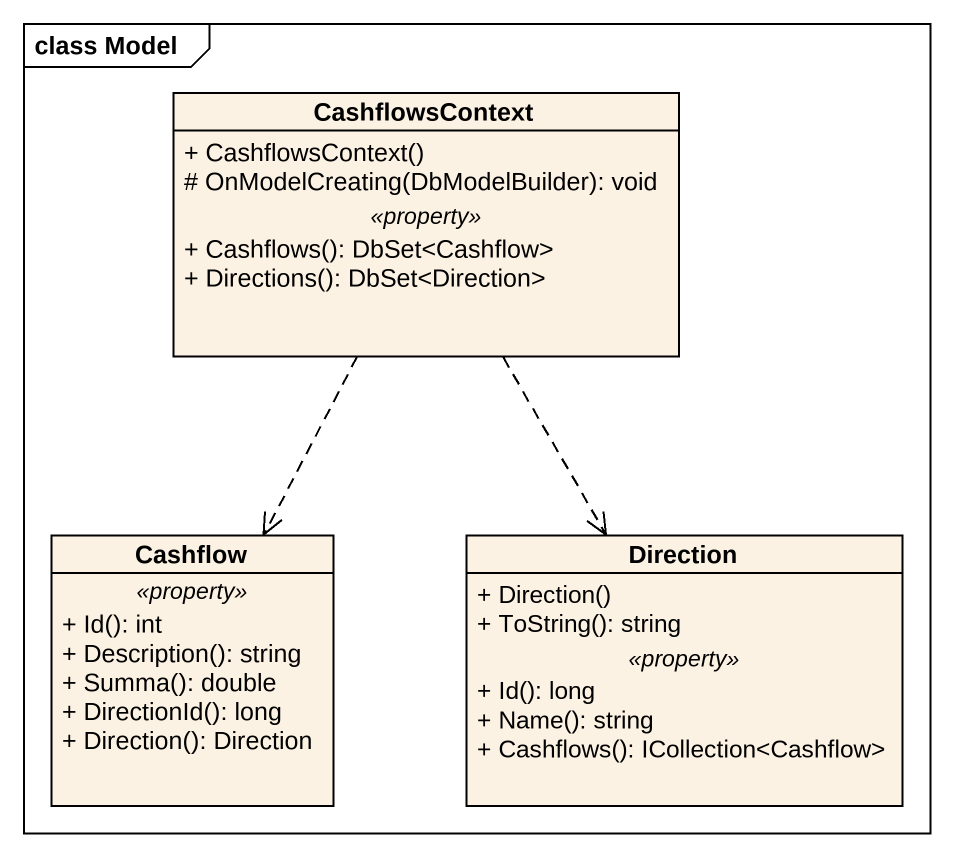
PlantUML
@startuml
mainframe class Model
hide circle
hide empty members
skinparam classAttributeIconSize 0
class CashflowsContext {
  + CashflowsContext()
  # OnModelCreating(DbModelBuilder): void
  .. <<property>> ..
  + Cashflows(): DbSet<Cashflow>
  + Directions(): DbSet<Direction>
}
class Cashflow {
  .. <<property>> ..
  + Id(): int
  + Description(): string
  + Summa(): double
  + DirectionId(): long
  + Direction(): Direction
}
class Direction {
  + Direction()
  + ToString(): string
  .. <<property>> ..
  + Id(): long
  + Name(): string
  + Cashflows(): ICollection<Cashflow>
}
CashflowsContext ..> Cashflow
CashflowsContext ..> Direction
@enduml
